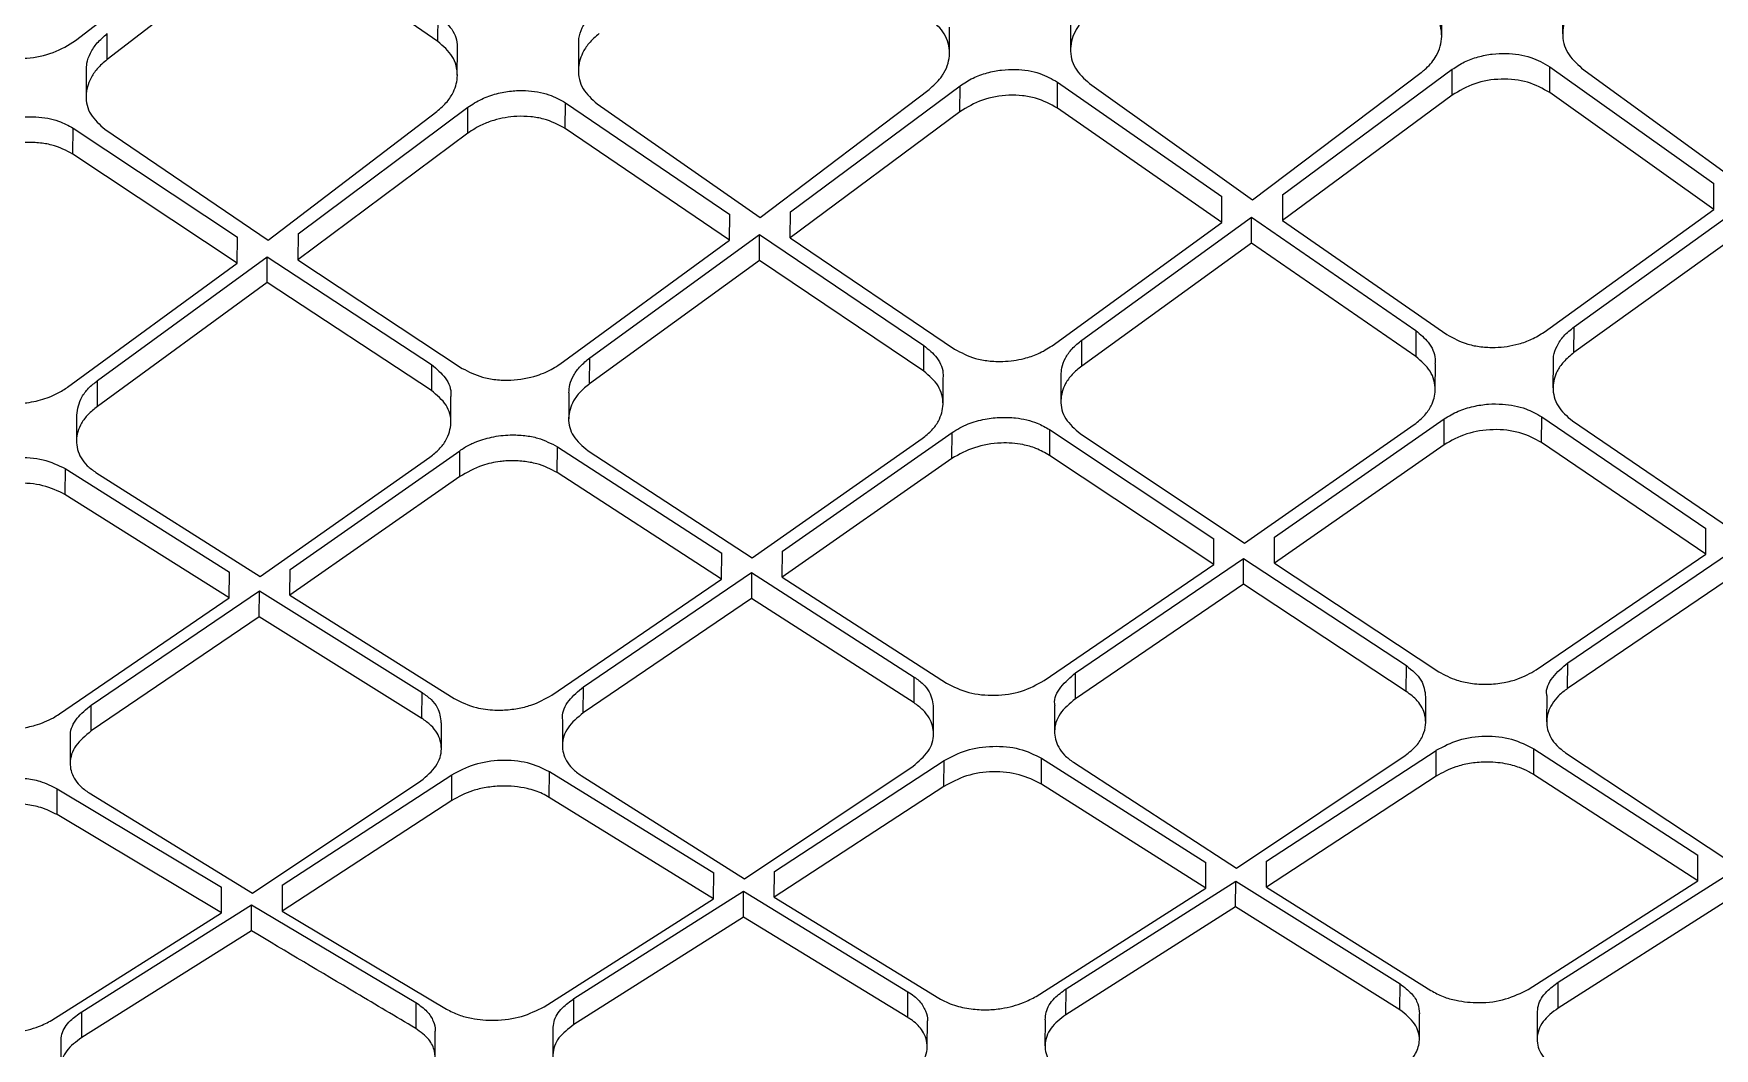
# Model space of a CAD drawing. Extents: x 943 to 1030, y 781 to 934.
# Drawn here: x 1006.687 to 1007.907, y 877.658 to 878.394 of the extents above; entities that cross this region are included whole.
import ezdxf

# ---------------------------------------------------------------- set-up
doc = ezdxf.new("R2010")
doc.units = 0
doc.header["$MEASUREMENT"] = 0
doc.layers.add('1', color=4, linetype='Continuous')

# ---------------------------------------------------------------- blocks, each defined once
blk = doc.blocks.new('AIRA')
at = {"layer": '1', "color": 3, "linetype": 'Continuous', "lineweight": 25}
for p, q in [((63.5403, 75.2231), (63.6635, 75.3188)), ((63.6851, 75.3038), (63.5631, 75.2094)), ((63.8031, 75.2225), (63.6851, 75.3038)), ((63.8031, 75.2225), (63.8032, 75.2414)), ((64.5313, 75.2265), (64.5314, 75.2451)), ((64.6191, 75.247), (64.619, 75.228)), ((63.5631, 75.2094), (63.5632, 75.2282)), ((64.1742, 75.2141), (64.1743, 75.2328)), ((64.2621, 75.2356), (64.262, 75.2166)), ((63.8172, 75.1981), (63.8173, 75.2168)), ((63.9051, 75.2204), (63.905, 75.2015)), ((64.6096, 75.2042), (64.7288, 75.1195)), ((64.6096, 75.1854), (64.6096, 75.2042)), ((63.548, 75.2016), (63.5479, 75.1826)), ((64.2525, 75.1742), (64.2526, 75.193)), ((64.2526, 75.193), (64.3718, 75.11)), ((64.2757, 75.1921), (64.3941, 75.1076)), ((64.3941, 75.1076), (64.5164, 75.2)), ((64.4158, 75.1113), (64.5389, 75.2023)), ((64.5388, 75.1835), (64.5389, 75.2023)), ((64.6328, 75.2032), (64.7511, 75.117)), ((64.037, 75.0948), (64.1594, 75.1877)), ((64.0588, 75.0989), (64.1819, 75.1903)), ((64.1818, 75.1715), (64.1819, 75.1903)), ((64.5388, 75.1835), (64.4157, 75.0926)), ((64.7287, 75.1007), (64.6096, 75.1854)), ((63.68, 75.0784), (63.8023, 75.1717)), ((63.7017, 75.0829), (63.8249, 75.1748)), ((63.8248, 75.1559), (63.8249, 75.1748)), ((63.8955, 75.1593), (63.8956, 75.1781)), ((63.8956, 75.1781), (64.0148, 75.0971)), ((63.9187, 75.1773), (64.037, 75.0948)), ((64.1818, 75.1715), (64.0587, 75.0801)), ((64.3717, 75.0912), (64.2525, 75.1742)), ((63.5384, 75.1408), (63.5385, 75.1596)), ((63.5385, 75.1596), (63.6577, 75.0806)), ((63.5616, 75.1588), (63.68, 75.0784)), ((63.8248, 75.1559), (63.7016, 75.0641)), ((64.0147, 75.0783), (63.8955, 75.1593)), ((63.6576, 75.0618), (63.5384, 75.1408)), ((64.7287, 75.1007), (64.7288, 75.1195)), ((64.3717, 75.0912), (64.3718, 75.11)), ((64.4158, 75.1113), (64.4157, 75.0926)), ((64.0147, 75.0783), (64.0148, 75.0971)), ((64.0587, 75.0801), (64.0588, 75.0989)), ((64.2703, 75.0059), (64.3934, 75.095)), ((64.3933, 75.0762), (64.3934, 75.095)), ((64.3934, 75.095), (64.5126, 75.0128)), ((64.6056, 75.0117), (64.7287, 75.1007)), ((64.6273, 75.0155), (64.7504, 75.1041)), ((63.7017, 75.0829), (63.7016, 75.0641)), ((63.9133, 74.993), (64.0364, 75.0824)), ((64.0363, 75.0636), (64.0364, 75.0824)), ((64.0364, 75.0824), (64.1556, 75.0021)), ((64.2486, 75.0018), (64.3717, 75.0912)), ((64.4157, 75.0926), (64.5349, 75.01)), ((64.7504, 75.0854), (64.6272, 74.9968)), ((63.6576, 75.0618), (63.6577, 75.0806)), ((63.8915, 74.9885), (64.0147, 75.0783)), ((64.0587, 75.0801), (64.1779, 74.9994)), ((64.3933, 75.0762), (64.2702, 74.9871)), ((64.5125, 74.994), (64.3933, 75.0762)), ((63.5345, 74.9717), (63.6576, 75.0618)), ((63.5562, 74.9766), (63.6793, 75.0664)), ((63.6793, 75.0664), (63.7985, 74.9881)), ((63.6793, 75.0476), (63.6793, 75.0663)), ((63.7016, 75.0641), (63.8208, 74.9854)), ((64.0363, 75.0636), (63.9132, 74.9742)), ((64.1555, 74.9833), (64.0363, 75.0636)), ((63.6793, 75.0476), (63.5561, 74.9578)), ((63.7985, 74.9693), (63.6793, 75.0476)), ((64.5126, 75.0128), (64.5125, 74.994)), ((64.6272, 74.9968), (64.6273, 75.0155)), ((64.1555, 74.9833), (64.1556, 75.0021)), ((64.2702, 74.9871), (64.2703, 75.0059)), ((63.7985, 74.9881), (63.7985, 74.9693)), ((63.9132, 74.9742), (63.9133, 74.993)), ((64.5266, 74.9701), (64.5267, 74.9888)), ((64.6121, 74.99), (64.612, 74.9712)), ((63.5561, 74.9578), (63.5562, 74.9766)), ((64.1696, 74.9598), (64.1696, 74.9785)), ((64.2551, 74.9805), (64.255, 74.9617)), ((63.8125, 74.9461), (63.8126, 74.9649)), ((63.8981, 74.9676), (63.898, 74.9488)), ((63.541, 74.9515), (63.5409, 74.9326)), ((64.41, 74.8629), (64.5331, 74.9487)), ((64.533, 74.93), (64.5331, 74.9487)), ((64.6037, 74.9316), (64.6038, 74.9503)), ((64.6038, 74.9503), (64.723, 74.8693)), ((64.053, 74.8528), (64.1761, 74.9388)), ((64.176, 74.9201), (64.1761, 74.9388)), ((64.2468, 74.941), (64.2467, 74.9223)), ((64.2468, 74.941), (64.366, 74.8618)), ((64.2691, 74.9381), (64.3882, 74.8585)), ((64.3882, 74.8585), (64.5114, 74.9447)), ((64.6261, 74.9473), (64.7453, 74.866)), ((63.6959, 74.8395), (63.819, 74.9257)), ((63.819, 74.9069), (63.819, 74.9257)), ((63.8897, 74.9098), (63.8898, 74.9285)), ((63.8898, 74.9286), (64.009, 74.8513)), ((63.912, 74.9256), (64.0312, 74.848)), ((64.0312, 74.848), (64.1543, 74.9345)), ((64.533, 74.93), (64.4099, 74.8442)), ((64.7229, 74.8506), (64.6037, 74.9316)), ((63.5327, 74.9128), (63.5326, 74.894)), ((63.5327, 74.9128), (63.6519, 74.8377)), ((63.6742, 74.8344), (63.7973, 74.921)), ((64.176, 74.9201), (64.0529, 74.834)), ((64.3659, 74.8431), (64.2467, 74.9223)), ((63.555, 74.9099), (63.6742, 74.8344)), ((63.819, 74.9069), (63.6958, 74.8208)), ((64.0089, 74.8325), (63.8897, 74.9098)), ((63.6518, 74.8189), (63.5326, 74.894)), ((64.4099, 74.8442), (64.41, 74.8629)), ((64.7229, 74.8506), (64.723, 74.8693)), ((64.0089, 74.8325), (64.009, 74.8513)), ((64.0529, 74.834), (64.053, 74.8528)), ((64.3659, 74.8431), (64.366, 74.8618)), ((64.5998, 74.7667), (64.7229, 74.8506)), ((64.6227, 74.7719), (64.7446, 74.8547)), ((63.6958, 74.8208), (63.6959, 74.8395)), ((64.2428, 74.759), (64.3659, 74.8431)), ((64.2657, 74.7645), (64.3876, 74.8475)), ((64.3875, 74.8288), (64.3876, 74.8475)), ((64.3876, 74.8475), (64.5057, 74.7698)), ((64.4099, 74.8442), (64.5291, 74.7654)), ((63.6518, 74.8189), (63.6519, 74.8377)), ((63.8858, 74.7484), (64.0089, 74.8325)), ((63.9087, 74.7543), (64.0306, 74.8373)), ((64.0306, 74.8373), (64.0305, 74.8186)), ((64.0306, 74.8373), (64.1487, 74.7615)), ((64.0529, 74.834), (64.1721, 74.7571)), ((64.3875, 74.8288), (64.2656, 74.7458)), ((64.5056, 74.7511), (64.3875, 74.8288)), ((64.7445, 74.836), (64.6226, 74.7532)), ((63.5287, 74.7348), (63.6518, 74.8189)), ((63.5516, 74.7411), (63.6736, 74.8241)), ((63.6735, 74.8053), (63.6736, 74.824)), ((63.6736, 74.8241), (63.7916, 74.7503)), ((63.6958, 74.8208), (63.815, 74.7459)), ((64.0305, 74.8186), (63.9086, 74.7356)), ((64.1486, 74.7428), (64.0305, 74.8186)), ((63.6735, 74.8053), (63.5516, 74.7224)), ((63.7915, 74.7315), (63.6735, 74.8053)), ((64.5056, 74.7511), (64.5057, 74.7698)), ((64.6226, 74.7532), (64.6227, 74.7719)), ((63.9086, 74.7356), (63.9087, 74.7543)), ((64.1486, 74.7428), (64.1487, 74.7615)), ((64.2656, 74.7458), (64.2657, 74.7645)), ((63.5516, 74.7224), (63.5516, 74.7411)), ((63.7915, 74.7315), (63.7916, 74.7503)), ((64.2505, 74.7406), (64.2504, 74.7218)), ((64.5197, 74.7285), (64.5197, 74.7471)), ((64.6075, 74.7478), (64.6074, 74.7291)), ((63.8056, 74.7096), (63.8057, 74.7283)), ((63.8935, 74.7305), (63.8934, 74.7117)), ((64.1626, 74.7204), (64.1627, 74.7391)), ((63.5364, 74.7176), (63.5364, 74.6987)), ((64.3825, 74.6229), (64.5048, 74.7046)), ((64.4042, 74.6279), (64.5273, 74.7083)), ((64.5272, 74.6896), (64.5273, 74.7083)), ((64.598, 74.7095), (64.7172, 74.6323)), ((64.598, 74.6908), (64.598, 74.7095)), ((64.6212, 74.7066), (64.7395, 74.6281)), ((63.8839, 74.6742), (63.884, 74.6929)), ((63.884, 74.6929), (64.0032, 74.6194)), ((64.0255, 74.6151), (64.1478, 74.6968)), ((64.0472, 74.6205), (64.1703, 74.7009)), ((64.1702, 74.6822), (64.1703, 74.7009)), ((64.2409, 74.6839), (64.241, 74.7026)), ((64.241, 74.7026), (64.3602, 74.6271)), ((64.2641, 74.6997), (64.3825, 74.6229)), ((63.5269, 74.6617), (63.527, 74.6805)), ((63.527, 74.6805), (63.6462, 74.6092)), ((63.6685, 74.6048), (63.7908, 74.6862)), ((63.6902, 74.6106), (63.8133, 74.6907)), ((63.8132, 74.672), (63.8133, 74.6907)), ((63.9071, 74.69), (64.0255, 74.6151)), ((64.1702, 74.6822), (64.0471, 74.6018)), ((64.3601, 74.6084), (64.2409, 74.6839)), ((64.5272, 74.6896), (64.4041, 74.6092)), ((64.7171, 74.6136), (64.5979, 74.6908)), ((63.5501, 74.6775), (63.6685, 74.6048)), ((63.8132, 74.672), (63.6901, 74.5918)), ((64.0031, 74.6007), (63.8839, 74.6742)), ((63.6461, 74.5904), (63.5269, 74.6617)), ((64.7171, 74.6136), (64.7172, 74.6323)), ((64.0031, 74.6007), (64.0032, 74.6194)), ((64.0471, 74.6018), (64.0472, 74.6205)), ((64.3601, 74.6084), (64.3602, 74.6271)), ((64.4041, 74.6092), (64.4042, 74.6279)), ((64.6158, 74.5402), (64.7389, 74.6184)), ((63.6461, 74.5904), (63.6462, 74.6092)), ((63.6902, 74.6106), (63.6901, 74.5918)), ((63.9018, 74.5283), (64.0249, 74.6062)), ((64.0248, 74.5874), (64.0249, 74.6061)), ((64.0249, 74.6061), (64.1441, 74.5333)), ((64.2371, 74.5299), (64.3601, 74.6084)), ((64.2588, 74.5354), (64.3819, 74.6135)), ((64.3818, 74.5948), (64.3819, 74.6135)), ((64.3819, 74.6135), (64.5011, 74.5389)), ((64.4041, 74.6092), (64.5234, 74.5342)), ((64.5941, 74.535), (64.7171, 74.6136)), ((63.5448, 74.5188), (63.6679, 74.5963)), ((63.6678, 74.5775), (63.6679, 74.5962)), ((63.6679, 74.5962), (63.7871, 74.5255)), ((63.8801, 74.5224), (64.0031, 74.6007)), ((64.0471, 74.6018), (64.1664, 74.5286)), ((64.3818, 74.5948), (64.2587, 74.5166)), ((64.501, 74.5201), (64.3818, 74.5948)), ((64.7388, 74.5997), (64.6157, 74.5214)), ((63.523, 74.5126), (63.6461, 74.5904)), ((63.6901, 74.5918), (63.8093, 74.5207)), ((64.0248, 74.5874), (63.9017, 74.5095)), ((64.144, 74.5146), (64.0248, 74.5874)), ((63.6678, 74.5775), (63.5447, 74.5)), ((64.144, 74.5146), (64.1441, 74.5333)), ((64.2587, 74.5166), (64.2588, 74.5354)), ((64.501, 74.5201), (64.5011, 74.5389)), ((64.6157, 74.5214), (64.6158, 74.5402)), ((63.7871, 74.5255), (63.787, 74.5067)), ((63.9017, 74.5095), (63.9018, 74.5283)), ((63.5447, 74.5), (63.5448, 74.5188)), ((64.1581, 74.4935), (64.1582, 74.5121)), ((64.2436, 74.513), (64.2435, 74.4941)), ((64.5151, 74.4986), (64.5152, 74.5173)), ((64.6006, 74.5176), (64.6005, 74.4987)), ((63.5296, 74.4971), (63.5295, 74.4781)), ((63.8011, 74.486), (63.8012, 74.5047)), ((63.8866, 74.5062), (63.8865, 74.4872))]:
    blk.add_line(p, q, dxfattribs=at)
for points, knots in [([(64.6343, 75.2549), (64.6301, 75.2511), (64.6218, 75.2433), (64.6185, 75.2309), (64.6195, 75.2212), (64.6231, 75.2121), (64.629, 75.2067), (64.6328, 75.2032)], [0, 0, 0, 0, 0.249802, 0.499311, 0.633415, 0.761718, 1, 1, 1, 1]), ([(63.8032, 75.2414), (63.8064, 75.2386), (63.8134, 75.2327), (63.8173, 75.2236), (63.8171, 75.218), (63.817, 75.2168)], [0, 0, 0, 0, 0.399995, 0.869974, 1, 1, 1, 1]), ([(63.9053, 75.2204), (63.9053, 75.2219), (63.9052, 75.2259), (63.9076, 75.2326), (63.9124, 75.2403), (63.9176, 75.2448), (63.9203, 75.2471)], [0, 0, 0, 0, 0.150194, 0.417711, 0.700973, 1, 1, 1, 1]), ([(64.2772, 75.2435), (64.2742, 75.2409), (64.2703, 75.2375), (64.2673, 75.2331), (64.2638, 75.2273), (64.2614, 75.2195), (64.2625, 75.2099), (64.266, 75.2009), (64.2719, 75.1955), (64.2757, 75.1921)], [0, 0, 0, 0, 0.173712, 0.224323, 0.250616, 0.499862, 0.631556, 0.758964, 1, 1, 1, 1]), ([(64.5164, 75.2), (64.5164, 75.2), (64.5166, 75.2001), (64.5169, 75.2004), (64.5181, 75.2013), (64.5223, 75.2049), (64.5288, 75.2131), (64.5319, 75.224), (64.5307, 75.2337), (64.527, 75.2428), (64.521, 75.2481), (64.5172, 75.2516)], [0, 0, 0, 0, 0.002183, 0.006168, 0.019541, 0.067892, 0.250469, 0.499736, 0.635757, 0.764625, 1, 1, 1, 1]), ([(63.5482, 75.2016), (63.5482, 75.2033), (63.5483, 75.2075), (63.5509, 75.2143), (63.5556, 75.2217), (63.5607, 75.226), (63.5632, 75.2282)], [0, 0, 0, 0, 0.178099, 0.439955, 0.713908, 1, 1, 1, 1]), ([(63.9202, 75.2283), (63.9175, 75.226), (63.9125, 75.2216), (63.9069, 75.2128), (63.9045, 75.2037), (63.9055, 75.195), (63.9089, 75.186), (63.9148, 75.1807), (63.9187, 75.1773)], [0, 0, 0, 0, 0.153876, 0.288663, 0.500174, 0.629794, 0.756458, 1, 1, 1, 1]), ([(64.1594, 75.1877), (64.1625, 75.1904), (64.1664, 75.1939), (64.1693, 75.1982), (64.17, 75.1994), (64.1728, 75.2042), (64.1749, 75.2117), (64.1736, 75.2212), (64.17, 75.2302), (64.1641, 75.2355), (64.1602, 75.2389)], [0, 0, 0, 0, 0.182849, 0.231148, 0.248384, 0.250512, 0.499781, 0.633292, 0.761317, 1, 1, 1, 1]), ([(63.4696, 75.2188), (63.4744, 75.2163), (63.4819, 75.2123), (63.4945, 75.2103), (63.5013, 75.2102), (63.5048, 75.2104), (63.5048, 75.2104), (63.5113, 75.2108), (63.5247, 75.2136), (63.5351, 75.2199), (63.5403, 75.2231)], [0, 0, 0, 0, 0.23892, 0.367188, 0.500548, 0.500654, 0.50068, 0.50069, 0.750454, 1, 1, 1, 1]), ([(63.8023, 75.1717), (63.805, 75.174), (63.8099, 75.1783), (63.8155, 75.1872), (63.8178, 75.1963), (63.8166, 75.205), (63.813, 75.2139), (63.8071, 75.2191), (63.8031, 75.2225)], [0, 0, 0, 0, 0.153853, 0.288628, 0.500144, 0.631393, 0.758604, 1, 1, 1, 1]), ([(63.5631, 75.2094), (63.5606, 75.2072), (63.5557, 75.203), (63.5499, 75.1942), (63.5468, 75.1827), (63.5498, 75.1692), (63.5577, 75.1623), (63.5616, 75.1588)], [0, 0, 0, 0, 0.14642, 0.27883, 0.500793, 0.753754, 1, 1, 1, 1]), ([(64.5389, 75.2023), (64.5418, 75.2042), (64.5475, 75.2079), (64.5575, 75.2115), (64.5678, 75.2136), (64.5808, 75.2142), (64.5961, 75.212), (64.6053, 75.2067), (64.6096, 75.2042)], [0, 0, 0, 0, 0.144696, 0.283786, 0.417288, 0.545224, 0.783438, 1, 1, 1, 1]), ([(64.1819, 75.1903), (64.1849, 75.1923), (64.1908, 75.1962), (64.2013, 75.1999), (64.2118, 75.202), (64.2249, 75.2025), (64.2397, 75.2003), (64.2485, 75.1953), (64.2526, 75.193)], [0, 0, 0, 0, 0.151296, 0.295109, 0.431449, 0.560331, 0.794784, 1, 1, 1, 1]), ([(64.6096, 75.1854), (64.6045, 75.1883), (64.5943, 75.194), (64.5744, 75.196), (64.5545, 75.1929), (64.5441, 75.1866), (64.5388, 75.1835)], [0, 0, 0, 0, 0.248735, 0.499985, 0.749884, 1, 1, 1, 1]), ([(63.8249, 75.1748), (63.8281, 75.1769), (63.8343, 75.1809), (63.8453, 75.1848), (63.8561, 75.1868), (63.8692, 75.1872), (63.8834, 75.1849), (63.8918, 75.1803), (63.8956, 75.1781)], [0, 0, 0, 0, 0.159713, 0.309549, 0.44951, 0.579601, 0.809261, 1, 1, 1, 1]), ([(64.2525, 75.1742), (64.2475, 75.1769), (64.2399, 75.1811), (64.2273, 75.1834), (64.2142, 75.1838), (64.1974, 75.181), (64.187, 75.1747), (64.1818, 75.1715)], [0, 0, 0, 0, 0.245928, 0.372294, 0.5006, 0.750185, 1, 1, 1, 1]), ([(63.4678, 75.1555), (63.4712, 75.1578), (63.4779, 75.1621), (63.4896, 75.166), (63.5009, 75.1679), (63.514, 75.168), (63.5273, 75.1657), (63.5351, 75.1615), (63.5385, 75.1596)], [0, 0, 0, 0, 0.171103, 0.329092, 0.473953, 0.605681, 0.828862, 1, 1, 1, 1]), ([(63.8955, 75.1593), (63.8905, 75.162), (63.883, 75.166), (63.8704, 75.1681), (63.8581, 75.1685), (63.8459, 75.1663), (63.8339, 75.1619), (63.8281, 75.1582), (63.8248, 75.1559)], [0, 0, 0, 0, 0.242795, 0.369651, 0.499827, 0.71533, 0.831951, 1, 1, 1, 1]), ([(63.5384, 75.1408), (63.5335, 75.1433), (63.5261, 75.1472), (63.5134, 75.1492), (63.5002, 75.1494), (63.4833, 75.1463), (63.4729, 75.1399), (63.4677, 75.1367)], [0, 0, 0, 0, 0.240132, 0.367928, 0.500568, 0.750061, 1, 1, 1, 1]), ([(64.5126, 75.0128), (64.5158, 75.0101), (64.5228, 75.0042), (64.5267, 74.9953), (64.5265, 74.99), (64.5264, 74.9888)], [0, 0, 0, 0, 0.398714, 0.870083, 1, 1, 1, 1]), ([(64.5349, 75.01), (64.5398, 75.0073), (64.5473, 75.0032), (64.5598, 75.0009), (64.5723, 75.0002), (64.5851, 75.0022), (64.5971, 75.0064), (64.6027, 75.0099), (64.6056, 75.0117)], [0, 0, 0, 0, 0.240796, 0.368159, 0.499798, 0.721243, 0.853568, 1, 1, 1, 1]), ([(64.6123, 74.99), (64.6123, 74.9914), (64.6123, 74.9953), (64.6147, 75.0018), (64.6195, 75.0092), (64.6247, 75.0134), (64.6273, 75.0155)], [0, 0, 0, 0, 0.151663, 0.419641, 0.70242, 1, 1, 1, 1]), ([(64.1556, 75.0021), (64.159, 74.9992), (64.1663, 74.9931), (64.1699, 74.9842), (64.1695, 74.9792), (64.1694, 74.9785)], [0, 0, 0, 0, 0.435402, 0.919155, 1, 1, 1, 1]), ([(64.1779, 74.9994), (64.1827, 74.9968), (64.1901, 74.9929), (64.2026, 74.9906), (64.2147, 74.9901), (64.227, 74.9919), (64.2392, 74.9959), (64.2453, 74.9997), (64.2486, 75.0018)], [0, 0, 0, 0, 0.236784, 0.36512, 0.499723, 0.698389, 0.836426, 1, 1, 1, 1]), ([(64.2553, 74.9805), (64.2553, 74.9822), (64.2554, 74.9864), (64.2581, 74.9929), (64.2628, 74.9999), (64.2678, 75.0039), (64.2703, 75.0059)], [0, 0, 0, 0, 0.189175, 0.449603, 0.719872, 1, 1, 1, 1]), ([(64.6272, 74.9968), (64.6246, 74.9946), (64.6195, 74.9905), (64.6138, 74.982), (64.6115, 74.9732), (64.6126, 74.9647), (64.6161, 74.9559), (64.6221, 74.9507), (64.6261, 74.9473)], [0, 0, 0, 0, 0.152668, 0.287076, 0.500276, 0.628991, 0.755362, 1, 1, 1, 1]), ([(63.7985, 74.9881), (63.8022, 74.985), (63.8097, 74.9788), (63.813, 74.97), (63.8125, 74.9653), (63.8125, 74.9649)], [0, 0, 0, 0, 0.462073, 0.954758, 1, 1, 1, 1]), ([(63.8208, 74.9854), (63.8254, 74.983), (63.8327, 74.9792), (63.8452, 74.977), (63.8588, 74.9765), (63.8734, 74.9791), (63.885, 74.9841), (63.8899, 74.9874), (63.8915, 74.9885)], [0, 0, 0, 0, 0.228975, 0.359375, 0.50004, 0.749358, 0.915915, 1, 1, 1, 1]), ([(63.8982, 74.9676), (63.8983, 74.9696), (63.8985, 74.974), (63.9014, 74.9805), (63.9061, 74.9872), (63.9109, 74.991), (63.9133, 74.993)], [0, 0, 0, 0, 0.217424, 0.472171, 0.733018, 1, 1, 1, 1]), ([(64.2702, 74.9871), (64.2677, 74.9851), (64.2629, 74.9812), (64.257, 74.9728), (64.2539, 74.9617), (64.257, 74.9484), (64.2651, 74.9415), (64.2691, 74.9381)], [0, 0, 0, 0, 0.143408, 0.274845, 0.500908, 0.751785, 1, 1, 1, 1]), ([(64.5114, 74.9447), (64.5141, 74.9469), (64.5191, 74.951), (64.5248, 74.9595), (64.5271, 74.9682), (64.526, 74.9767), (64.5224, 74.9855), (64.5164, 74.9906), (64.5125, 74.994)], [0, 0, 0, 0, 0.154431, 0.28943, 0.500297, 0.631882, 0.7592, 1, 1, 1, 1]), ([(63.5411, 74.9515), (63.5418, 74.9559), (63.5429, 74.9627), (63.5494, 74.9711), (63.5539, 74.9748), (63.5562, 74.9766)], [0, 0, 0, 0, 0.489023, 0.742926, 1, 1, 1, 1]), ([(63.9132, 74.9742), (63.9107, 74.9722), (63.906, 74.9684), (63.9, 74.9601), (63.8968, 74.949), (63.9, 74.9358), (63.908, 74.929), (63.912, 74.9257)], [0, 0, 0, 0, 0.138076, 0.267744, 0.500914, 0.748825, 1, 1, 1, 1]), ([(64.1543, 74.9345), (64.1569, 74.9365), (64.1617, 74.9403), (64.1676, 74.9487), (64.1701, 74.9576), (64.169, 74.9662), (64.1655, 74.9749), (64.1595, 74.98), (64.1555, 74.9833)], [0, 0, 0, 0, 0.142803, 0.273937, 0.500281, 0.628983, 0.755348, 1, 1, 1, 1]), ([(63.4638, 74.968), (63.4683, 74.9657), (63.4755, 74.962), (63.488, 74.9599), (63.4952, 74.9597), (63.4996, 74.9599), (63.5016, 74.9601), (63.5081, 74.9608), (63.5184, 74.9631), (63.5279, 74.9674), (63.5329, 74.9707), (63.5343, 74.9716), (63.5345, 74.9717)], [0, 0, 0, 0, 0.225575, 0.356775, 0.499374, 0.499557, 0.525967, 0.576483, 0.749368, 0.926649, 0.991448, 1, 1, 1, 1]), ([(63.7973, 74.921), (63.7997, 74.9229), (63.8044, 74.9266), (63.8104, 74.9349), (63.8137, 74.946), (63.8105, 74.9592), (63.8024, 74.966), (63.7985, 74.9693)], [0, 0, 0, 0, 0.137117, 0.26647, 0.500916, 0.751669, 1, 1, 1, 1]), ([(64.5331, 74.9487), (64.5364, 74.9507), (64.5427, 74.9546), (64.5539, 74.958), (64.5649, 74.9597), (64.578, 74.9596), (64.5919, 74.957), (64.6001, 74.9524), (64.6038, 74.9503)], [0, 0, 0, 0, 0.162673, 0.314645, 0.455907, 0.586453, 0.814461, 1, 1, 1, 1]), ([(63.5561, 74.9578), (63.5538, 74.9559), (63.5491, 74.9522), (63.543, 74.9439), (63.5397, 74.9329), (63.5426, 74.9222), (63.5484, 74.9146), (63.5528, 74.9115), (63.555, 74.9099)], [0, 0, 0, 0, 0.134426, 0.262768, 0.500251, 0.745083, 0.871407, 1, 1, 1, 1]), ([(64.1761, 74.9388), (64.1798, 74.9411), (64.187, 74.9454), (64.1995, 74.9488), (64.2113, 74.9501), (64.2243, 74.9496), (64.2368, 74.9467), (64.2439, 74.9427), (64.2468, 74.941)], [0, 0, 0, 0, 0.183849, 0.350969, 0.501331, 0.634909, 0.850862, 1, 1, 1, 1]), ([(63.819, 74.9257), (63.8201, 74.9264), (63.8234, 74.9287), (63.8309, 74.9324), (63.842, 74.9359), (63.8546, 74.9374), (63.866, 74.9369), (63.8782, 74.9346), (63.8852, 74.9309), (63.8898, 74.9286)], [0, 0, 0, 0, 0.057416, 0.170564, 0.339231, 0.511546, 0.648991, 0.776359, 1, 1, 1, 1]), ([(64.6037, 74.9316), (64.5988, 74.9343), (64.5912, 74.9383), (64.5786, 74.9407), (64.5655, 74.9413), (64.5487, 74.9388), (64.5382, 74.9329), (64.533, 74.93)], [0, 0, 0, 0, 0.243789, 0.370648, 0.500457, 0.750107, 1, 1, 1, 1]), ([(64.2467, 74.9223), (64.2436, 74.9241), (64.2378, 74.9274), (64.2258, 74.9308), (64.2105, 74.9319), (64.1917, 74.9287), (64.1812, 74.923), (64.176, 74.9201)], [0, 0, 0, 0, 0.159714, 0.296507, 0.500607, 0.750494, 1, 1, 1, 1]), ([(63.8897, 74.9098), (63.885, 74.9122), (63.8776, 74.916), (63.8651, 74.9182), (63.8574, 74.9185), (63.8517, 74.9182), (63.8452, 74.9175), (63.833, 74.915), (63.8242, 74.9099), (63.819, 74.9069)], [0, 0, 0, 0, 0.232664, 0.362081, 0.499902, 0.528605, 0.579993, 0.750383, 1, 1, 1, 1]), ([(64.5057, 74.7698), (64.5098, 74.7665), (64.5179, 74.7599), (64.5191, 74.7513), (64.5196, 74.7471)], [0, 0, 0, 0, 0.5079322, 1, 1, 1, 1]), ([(64.5291, 74.7654), (64.5333, 74.7631), (64.5402, 74.7594), (64.5526, 74.7567), (64.5643, 74.756), (64.576, 74.7572), (64.5885, 74.7603), (64.5956, 74.7643), (64.5998, 74.7667)], [0, 0, 0, 0, 0.210546, 0.345379, 0.499642, 0.657513, 0.793671, 1, 1, 1, 1]), ([(64.6077, 74.7478), (64.6077, 74.7481), (64.6065, 74.7526), (64.6109, 74.7617), (64.6188, 74.7685), (64.6227, 74.7719)], [0, 0, 0, 0, 0.033842, 0.519789, 1, 1, 1, 1]), ([(63.8937, 74.7305), (63.8936, 74.7311), (63.8932, 74.7358), (63.897, 74.7447), (63.9049, 74.7511), (63.9087, 74.7543)], [0, 0, 0, 0, 0.074077, 0.549732, 1, 1, 1, 1]), ([(64.1487, 74.7615), (64.1509, 74.7599), (64.1553, 74.7567), (64.1612, 74.7492), (64.162, 74.7431), (64.1625, 74.7391)], [0, 0, 0, 0, 0.265911, 0.528142, 1, 1, 1, 1]), ([(64.2509, 74.7406), (64.2508, 74.7411), (64.2496, 74.7456), (64.2541, 74.7546), (64.2619, 74.7613), (64.2657, 74.7645)], [0, 0, 0, 0, 0.055052, 0.535693, 1, 1, 1, 1]), ([(64.6226, 74.7532), (64.6203, 74.7515), (64.6158, 74.7481), (64.6096, 74.7402), (64.6062, 74.7297), (64.609, 74.7192), (64.6146, 74.7116), (64.6189, 74.7083), (64.6212, 74.7066)], [0, 0, 0, 0, 0.130735, 0.257868, 0.500261, 0.739742, 0.867403, 1, 1, 1, 1]), ([(63.5367, 74.7176), (63.5366, 74.7184), (63.5363, 74.7231), (63.5402, 74.7317), (63.5479, 74.7381), (63.5516, 74.7411)], [0, 0, 0, 0, 0.090281, 0.561878, 1, 1, 1, 1]), ([(63.7916, 74.7503), (63.7939, 74.7487), (63.7984, 74.7454), (63.8043, 74.7381), (63.8049, 74.7321), (63.8053, 74.7283)], [0, 0, 0, 0, 0.275051, 0.543773, 1, 1, 1, 1]), ([(63.815, 74.7459), (63.8201, 74.7434), (63.8288, 74.7391), (63.8415, 74.7376), (63.848, 74.7375), (63.8535, 74.7377), (63.8607, 74.7385), (63.8734, 74.7415), (63.8809, 74.7457), (63.8858, 74.7484)], [0, 0, 0, 0, 0.249257, 0.427448, 0.491455, 0.499459, 0.637667, 0.767323, 1, 1, 1, 1]), ([(64.1478, 74.6968), (64.1519, 74.7003), (64.1601, 74.7072), (64.1638, 74.7201), (64.161, 74.7304), (64.1552, 74.7379), (64.1508, 74.7411), (64.1486, 74.7428)], [0, 0, 0, 0, 0.250838, 0.49968, 0.739123, 0.867011, 1, 1, 1, 1]), ([(64.2656, 74.7458), (64.2614, 74.7423), (64.2531, 74.7353), (64.2493, 74.7224), (64.2519, 74.7122), (64.2575, 74.7046), (64.2619, 74.7013), (64.2641, 74.6997)], [0, 0, 0, 0, 0.253873, 0.499654, 0.736078, 0.864725, 1, 1, 1, 1]), ([(64.5048, 74.7046), (64.5077, 74.7069), (64.5133, 74.7113), (64.518, 74.7191), (64.52, 74.7265), (64.5193, 74.7352), (64.515, 74.744), (64.5085, 74.7489), (64.5056, 74.7511)], [0, 0, 0, 0, 0.169969, 0.327146, 0.47152, 0.603084, 0.826915, 1, 1, 1, 1]), ([(63.458, 74.7317), (63.4626, 74.7295), (63.4711, 74.7253), (63.4863, 74.7233), (63.4996, 74.7239), (63.5124, 74.7266), (63.5218, 74.7304), (63.5271, 74.7338), (63.5286, 74.7347), (63.5287, 74.7348)], [0, 0, 0, 0, 0.22586, 0.423086, 0.591575, 0.731243, 0.923314, 0.991689, 1, 1, 1, 1]), ([(63.7908, 74.6862), (63.7949, 74.6897), (63.8031, 74.6966), (63.8068, 74.7092), (63.804, 74.7194), (63.7983, 74.7267), (63.7938, 74.7299), (63.7916, 74.7315)], [0, 0, 0, 0, 0.248863, 0.499685, 0.735133, 0.864012, 1, 1, 1, 1]), ([(63.9086, 74.7356), (63.9044, 74.7321), (63.8961, 74.7251), (63.8923, 74.7124), (63.8949, 74.7023), (63.9004, 74.6949), (63.9048, 74.6917), (63.9071, 74.69)], [0, 0, 0, 0, 0.251565, 0.499657, 0.732748, 0.862222, 1, 1, 1, 1]), ([(63.5516, 74.7224), (63.5474, 74.7189), (63.5391, 74.712), (63.5352, 74.6995), (63.5378, 74.6896), (63.5433, 74.6823), (63.5478, 74.6791), (63.5501, 74.6775)], [0, 0, 0, 0, 0.249699, 0.499661, 0.729339, 0.85966, 1, 1, 1, 1]), ([(64.1703, 74.7009), (64.1755, 74.7036), (64.1858, 74.7092), (64.2057, 74.712), (64.2256, 74.7103), (64.2359, 74.7052), (64.241, 74.7026)], [0, 0, 0, 0, 0.246463, 0.496009, 0.748019, 1, 1, 1, 1]), ([(63.8133, 74.6907), (63.8186, 74.6935), (63.829, 74.699), (63.8489, 74.702), (63.8687, 74.7004), (63.8789, 74.6954), (63.884, 74.6929)], [0, 0, 0, 0, 0.250736, 0.499502, 0.749762, 1, 1, 1, 1]), ([(64.598, 74.6908), (64.5968, 74.6915), (64.5937, 74.6934), (64.587, 74.6963), (64.5765, 74.6992), (64.5639, 74.7002), (64.5517, 74.6991), (64.5391, 74.6961), (64.5318, 74.6921), (64.5272, 74.6896)], [0, 0, 0, 0, 0.062338, 0.166485, 0.312329, 0.499714, 0.646961, 0.779493, 1, 1, 1, 1]), ([(63.4563, 74.6777), (63.4611, 74.6804), (63.4687, 74.6845), (63.4813, 74.6874), (63.4922, 74.6886), (63.5035, 74.6883), (63.516, 74.686), (63.523, 74.6825), (63.527, 74.6805)], [0, 0, 0, 0, 0.234024, 0.362702, 0.498845, 0.648024, 0.798743, 1, 1, 1, 1]), ([(63.8839, 74.6742), (63.8823, 74.6751), (63.8776, 74.6778), (63.8662, 74.6816), (63.8517, 74.683), (63.8382, 74.6816), (63.8255, 74.6787), (63.818, 74.6746), (63.8132, 74.672)], [0, 0, 0, 0, 0.086622, 0.250053, 0.499578, 0.638325, 0.76826, 1, 1, 1, 1]), ([(63.5269, 74.6617), (63.5231, 74.6636), (63.5164, 74.667), (63.5054, 74.6691), (63.4975, 74.6697), (63.4933, 74.6696), (63.4918, 74.6696), (63.4917, 74.6696), (63.4915, 74.6696), (63.4913, 74.6695), (63.4907, 74.6695), (63.4895, 74.6694), (63.4873, 74.6693), (63.4832, 74.6688), (63.476, 74.6675), (63.4661, 74.6644), (63.4597, 74.6609), (63.4562, 74.6589)], [0, 0, 0, 0, 0.191658, 0.339015, 0.441892, 0.500164, 0.500304, 0.501101, 0.502694, 0.505871, 0.512197, 0.524732, 0.54934, 0.596695, 0.683956, 0.828697, 1, 1, 1, 1]), ([(63.787, 74.5067), (63.7726, 74.5152), (63.7329, 74.5388), (63.6931, 74.5624), (63.6678, 74.5775)], [0, 0, 0, 0, 0.361994, 1, 1, 1, 1]), ([(64.1441, 74.5333), (64.1471, 74.5312), (64.1528, 74.5271), (64.157, 74.5196), (64.1586, 74.5146), (64.1582, 74.5122), (64.1581, 74.5121)], [0, 0, 0, 0, 0.361667, 0.692735, 0.993159, 1, 1, 1, 1]), ([(64.2437, 74.513), (64.2439, 74.5148), (64.2442, 74.5202), (64.249, 74.5282), (64.2558, 74.5332), (64.2588, 74.5354)], [0, 0, 0, 0, 0.221744, 0.661768, 1, 1, 1, 1]), ([(64.5011, 74.5389), (64.5041, 74.5366), (64.5098, 74.5324), (64.5144, 74.5248), (64.5149, 74.5197), (64.5152, 74.5173)], [0, 0, 0, 0, 0.366245, 0.700603, 1, 1, 1, 1]), ([(64.5234, 74.5342), (64.5263, 74.5326), (64.5317, 74.5296), (64.5436, 74.5263), (64.5592, 74.5247), (64.5784, 74.5271), (64.5888, 74.5324), (64.5941, 74.535)], [0, 0, 0, 0, 0.149014, 0.282224, 0.500369, 0.750145, 1, 1, 1, 1]), ([(64.6007, 74.5176), (64.6008, 74.5195), (64.6012, 74.525), (64.6061, 74.5331), (64.6129, 74.538), (64.6158, 74.5402)], [0, 0, 0, 0, 0.226738, 0.665476, 1, 1, 1, 1]), ([(63.7871, 74.5255), (63.79, 74.5234), (63.7957, 74.5195), (63.7999, 74.5123), (63.8015, 74.5073), (63.8011, 74.5049), (63.8011, 74.5047)], [0, 0, 0, 0, 0.356391, 0.683645, 0.981727, 1, 1, 1, 1]), ([(63.8093, 74.5207), (63.8122, 74.5192), (63.8177, 74.5164), (63.8295, 74.5132), (63.8451, 74.512), (63.8644, 74.5145), (63.8749, 74.5198), (63.8801, 74.5224)], [0, 0, 0, 0, 0.147759, 0.280531, 0.50026, 0.751279, 1, 1, 1, 1]), ([(63.8867, 74.5062), (63.8868, 74.508), (63.8872, 74.5133), (63.892, 74.5212), (63.8988, 74.5261), (63.9018, 74.5283)], [0, 0, 0, 0, 0.223232, 0.662918, 1, 1, 1, 1]), ([(64.1664, 74.5286), (64.17, 74.5267), (64.177, 74.5232), (64.1894, 74.5206), (64.2012, 74.5199), (64.2142, 74.5211), (64.2268, 74.5245), (64.2341, 74.5283), (64.2371, 74.5299)], [0, 0, 0, 0, 0.184188, 0.351523, 0.501986, 0.635561, 0.851249, 1, 1, 1, 1]), ([(64.6157, 74.5214), (64.6117, 74.5183), (64.6054, 74.5135), (64.6014, 74.5055), (64.5998, 74.4972), (64.6026, 74.4868), (64.6106, 74.4804), (64.6146, 74.4773)], [0, 0, 0, 0, 0.239967, 0.368006, 0.501074, 0.750364, 1, 1, 1, 1]), ([(63.4523, 74.5103), (63.4559, 74.5086), (63.4628, 74.5053), (63.475, 74.5029), (63.4867, 74.5025), (63.4998, 74.5038), (63.5125, 74.5072), (63.52, 74.511), (63.523, 74.5126)], [0, 0, 0, 0, 0.18178, 0.347358, 0.496725, 0.629884, 0.846851, 1, 1, 1, 1]), ([(63.5297, 74.4971), (63.5298, 74.4989), (63.5302, 74.5042), (63.5351, 74.5119), (63.5419, 74.5167), (63.5448, 74.5188)], [0, 0, 0, 0, 0.228435, 0.666894, 1, 1, 1, 1]), ([(63.9017, 74.5095), (63.8977, 74.5064), (63.8914, 74.5016), (63.8874, 74.4938), (63.8858, 74.4858), (63.8886, 74.4756), (63.8966, 74.4696), (63.9006, 74.4666)], [0, 0, 0, 0, 0.239726, 0.367857, 0.501176, 0.750422, 1, 1, 1, 1]), ([(64.1429, 74.4712), (64.1469, 74.4742), (64.1531, 74.4789), (64.1572, 74.4867), (64.1588, 74.4949), (64.1561, 74.5041), (64.1497, 74.5108), (64.1455, 74.5136), (64.1444, 74.5143), (64.1441, 74.5145), (64.144, 74.5146), (64.144, 74.5146), (64.144, 74.5146), (64.144, 74.5146)], [0, 0, 0, 0, 0.235478, 0.364519, 0.500771, 0.749786, 0.936633, 0.983828, 0.995793, 0.998866, 0.999676, 0.999964, 1, 1, 1, 1]), ([(64.2587, 74.5166), (64.2547, 74.5135), (64.2484, 74.5087), (64.2444, 74.5008), (64.2428, 74.4926), (64.2456, 74.4823), (64.2536, 74.4761), (64.2576, 74.473)], [0, 0, 0, 0, 0.240017, 0.368066, 0.501139, 0.7504, 1, 1, 1, 1]), ([(64.4999, 74.4761), (64.5026, 74.4781), (64.5078, 74.4818), (64.5134, 74.4894), (64.5161, 74.499), (64.513, 74.5103), (64.505, 74.5169), (64.501, 74.5201)], [0, 0, 0, 0, 0.158305, 0.29475, 0.501311, 0.750812, 1, 1, 1, 1]), ([(63.5447, 74.5), (63.5406, 74.497), (63.5344, 74.4922), (63.5304, 74.4846), (63.5288, 74.4766), (63.5316, 74.4667), (63.5396, 74.4608), (63.5436, 74.4579)], [0, 0, 0, 0, 0.239161, 0.367441, 0.501212, 0.750434, 1, 1, 1, 1]), ([(63.7859, 74.464), (63.7865, 74.4645), (63.7883, 74.4657), (63.7932, 74.4694), (63.7982, 74.475), (63.8013, 74.4827), (63.8011, 74.4905), (63.7971, 74.4993), (63.7905, 74.5041), (63.787, 74.5067)], [0, 0, 0, 0, 0.035001, 0.095738, 0.293967, 0.432006, 0.595736, 0.785092, 1, 1, 1, 1])]:
    blk.add_open_spline(points, degree=3, knots=knots, dxfattribs=at)
for points in [[(63.462, 74.9093), (63.4672, 74.9123), (63.4777, 74.9183), (63.4976, 74.9215), (63.5174, 74.92), (63.5276, 74.9152), (63.5327, 74.9128)], [(63.5326, 74.894), (63.5275, 74.8964), (63.5173, 74.9013), (63.4975, 74.9027), (63.4776, 74.8996), (63.4671, 74.8935), (63.4619, 74.8905)], [(64.1721, 74.7571), (64.1772, 74.7545), (64.1874, 74.7494), (64.2072, 74.7476), (64.2271, 74.7503), (64.2376, 74.7561), (64.2428, 74.759)], [(64.5273, 74.7084), (64.5326, 74.7112), (64.543, 74.7168), (64.5629, 74.7194), (64.5827, 74.7173), (64.5929, 74.7121), (64.598, 74.7095)], [(64.2409, 74.6839), (64.2358, 74.6864), (64.2256, 74.6916), (64.2058, 74.6935), (64.1859, 74.6908), (64.1755, 74.685), (64.1702, 74.6822)]]:
    blk.add_open_spline(points, degree=3, dxfattribs=at)

msp = doc.modelspace()

# ---------------------------------------------------------------- block references
at = {"layer": '1'}
msp.add_blockref('AIRA', (943.1775, 803.1658), dxfattribs=at)

doc.saveas('drawing.dxf')
